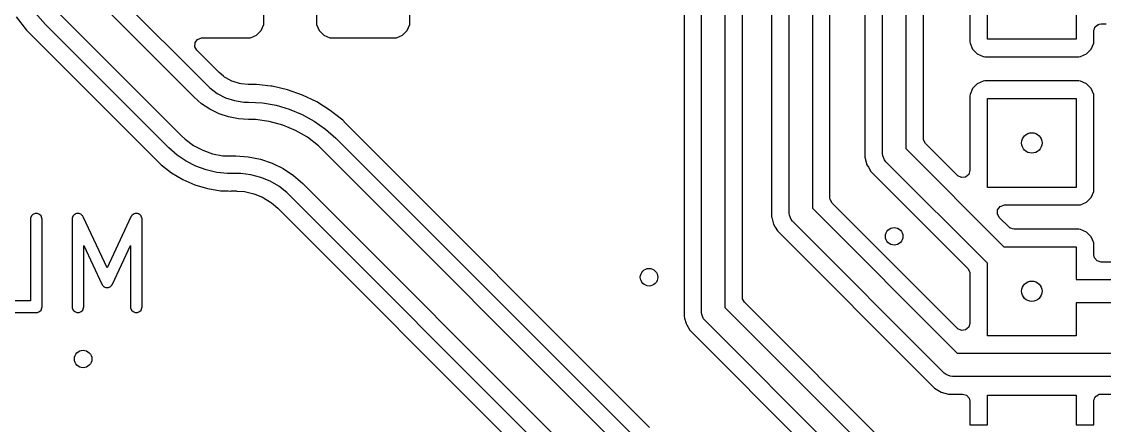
# Model space of a CAD drawing. Extents: x 0.22 to 2.58, y 0.22 to 2.18.
# Drawn here: x 1.372 to 2.102, y 0.904 to 1.176 of the extents above; entities that cross this region are included whole.
import ezdxf

# ---------------------------------------------------------------- set-up
doc = ezdxf.new("R2010")
doc.units = 0
doc.header["$MEASUREMENT"] = 0
doc.layers.add('BLACK', color=7, linetype='CONTINUOUS')

msp = doc.modelspace()

# ---------------------------------------------------------------- linework, layer by layer
at = {"layer": 'BLACK', "linetype": 'CONTINUOUS'}
for p, q in [((1.9685, 1.36614), (1.9685, 1.09066)), ((1.98033, 1.09759), (1.98033, 1.36874)), ((1.95276, 1.0874), (1.95276, 1.36288)), ((1.94093, 1.35596), (1.94093, 1.08481)), ((1.90551, 1.33858), (1.90551, 1.05051)), ((1.91734, 1.05743), (1.91734, 1.34118)), ((1.88976, 1.04724), (1.88976, 1.33532)), ((1.87793, 1.3284), (1.87793, 1.04984)), ((1.85829, 0.9905), (1.85829, 1.30968)), ((1.83071, 0.98031), (1.83071, 1.30383)), ((1.84646, 1.30709), (1.84646, 0.98358)), ((1.81888, 1.2969), (1.81888, 0.98291)), ((1.53545, 1.1754), (1.53545, 1.2498)), ((1.57085, 1.2498), (1.57085, 1.1754)), ((1.63388, 1.1754), (1.63388, 1.2498)), ((2.01171, 1.22625), (2.01171, 1.16272)), ((2.02354, 1.16449), (2.02354, 1.22449)), ((1.41999, 1.21041), (1.49658, 1.13382)), ((1.48823, 1.12546), (1.41164, 1.20206)), ((2.08354, 1.18661), (2.08354, 1.16449)), ((1.36812, 1.17954), (1.3753, 1.17053)), ((1.38806, 1.17445), (1.38106, 1.18228)), ((1.39641, 1.1828), (1.47965, 1.09957)), ((1.3753, 1.17053), (1.37551, 1.17027)), ((1.37551, 1.17027), (1.3795, 1.16628)), ((1.4713, 1.09122), (1.38806, 1.17445)), ((1.38806, 1.17445), (1.38806, 1.17445)), ((1.53042, 1.16724), (1.53355, 1.17036)), ((1.53355, 1.17036), (1.53534, 1.17441)), ((1.53534, 1.17441), (1.53545, 1.1754)), ((1.57085, 1.1754), (1.57085, 1.1754)), ((1.57085, 1.1754), (1.57096, 1.17441)), ((1.57096, 1.17441), (1.57096, 1.17441)), ((1.57096, 1.17441), (1.57275, 1.17036)), ((1.57275, 1.17036), (1.57275, 1.17036)), ((1.57275, 1.17036), (1.57588, 1.16724)), ((1.62885, 1.16724), (1.63198, 1.17036)), ((1.63198, 1.17036), (1.63376, 1.17441)), ((1.63376, 1.17441), (1.63388, 1.1754)), ((2.09537, 1.1699), (2.09547, 1.17024)), ((2.09537, 1.16272), (2.09537, 1.1699)), ((2.09542, 1.1706), (2.09586, 1.17154)), ((2.09547, 1.17024), (2.09542, 1.1706)), ((2.09586, 1.17154), (2.09615, 1.17254)), ((2.09615, 1.17254), (2.09642, 1.17277)), ((2.09642, 1.17277), (2.09657, 1.1731)), ((2.09657, 1.1731), (2.09744, 1.17366)), ((2.09744, 1.17366), (2.09823, 1.17434)), ((2.09823, 1.17434), (2.09864, 1.17443)), ((2.09864, 1.17443), (2.09888, 1.17459)), ((2.09888, 1.17459), (2.10026, 1.17478)), ((2.10026, 1.17478), (2.10371, 1.17478)), ((1.3795, 1.16628), (1.46306, 1.08273)), ((1.48881, 1.15942), (1.48901, 1.16216)), ((1.48901, 1.16216), (1.49066, 1.16436)), ((1.49066, 1.16436), (1.49323, 1.16532)), ((1.49323, 1.16532), (1.49358, 1.16533)), ((1.49358, 1.16533), (1.52539, 1.16533)), ((1.52539, 1.16533), (1.52638, 1.16545)), ((1.52539, 1.16533), (1.52539, 1.16533)), ((1.52539, 1.16533), (1.52539, 1.16533)), ((1.52638, 1.16545), (1.53042, 1.16724)), ((1.52638, 1.16545), (1.52638, 1.16545)), ((1.52638, 1.16545), (1.52638, 1.16545)), ((1.57588, 1.16724), (1.57992, 1.16545)), ((1.57992, 1.16545), (1.58091, 1.16533)), ((1.58091, 1.16533), (1.62381, 1.16533)), ((1.62381, 1.16533), (1.6248, 1.16545)), ((1.62381, 1.16533), (1.62381, 1.16533)), ((1.62381, 1.16533), (1.62381, 1.16533)), ((1.6248, 1.16545), (1.62885, 1.16724)), ((1.6248, 1.16545), (1.6248, 1.16545)), ((1.6248, 1.16545), (1.6248, 1.16545)), ((2.01171, 1.16272), (2.01171, 1.16272)), ((2.01171, 1.16272), (2.01183, 1.16173)), ((2.01183, 1.16173), (2.01183, 1.16173)), ((2.01183, 1.16173), (2.01361, 1.15769)), ((2.08354, 1.16449), (2.02354, 1.16449)), ((2.09347, 1.15769), (2.09526, 1.16173)), ((2.09526, 1.16173), (2.09537, 1.16272)), ((1.49013, 1.157), (1.48881, 1.15942)), ((1.50477, 1.14236), (1.49013, 1.157)), ((2.01361, 1.15769), (2.01361, 1.15769)), ((2.01361, 1.15769), (2.01674, 1.15456)), ((2.01674, 1.15456), (2.02079, 1.15277)), ((2.0863, 1.15277), (2.09034, 1.15456)), ((2.09034, 1.15456), (2.09347, 1.15769)), ((2.02079, 1.15277), (2.02178, 1.15266)), ((2.02178, 1.15266), (2.08531, 1.15266)), ((2.08531, 1.15266), (2.0863, 1.15277)), ((2.08531, 1.15266), (2.08531, 1.15266)), ((2.08531, 1.15266), (2.08531, 1.15266)), ((2.0863, 1.15277), (2.0863, 1.15277)), ((2.0863, 1.15277), (2.0863, 1.15277)), ((1.50513, 1.14203), (1.50477, 1.14236)), ((1.50822, 1.13949), (1.50513, 1.14203)), ((1.49658, 1.13382), (1.49658, 1.13382)), ((1.49658, 1.13382), (1.49658, 1.13382)), ((1.49658, 1.13382), (1.49882, 1.13158)), ((1.50887, 1.13896), (1.50822, 1.13949)), ((1.50967, 1.13843), (1.50887, 1.13896)), ((1.51372, 1.13626), (1.50967, 1.13843)), ((1.51461, 1.1359), (1.51372, 1.13626)), ((1.519, 1.13456), (1.51461, 1.1359)), ((1.51994, 1.13438), (1.519, 1.13456)), ((1.52476, 1.1339), (1.51994, 1.13438)), ((1.52523, 1.13388), (1.52476, 1.1339)), ((1.53034, 1.13388), (1.52523, 1.13388)), ((1.53999, 1.13279), (1.53034, 1.13388)), ((1.53034, 1.13388), (1.53034, 1.13388)), ((1.54097, 1.13268), (1.53999, 1.13279)), ((1.55139, 1.1303), (1.54097, 1.13268)), ((1.54097, 1.13268), (1.54097, 1.13268)), ((1.54097, 1.13268), (1.54097, 1.13268)), ((2.01674, 1.13442), (2.01361, 1.13129)), ((2.02079, 1.1362), (2.01674, 1.13442)), ((2.02178, 1.13632), (2.02079, 1.1362)), ((2.02079, 1.1362), (2.02079, 1.1362)), ((2.08531, 1.13632), (2.02178, 1.13632)), ((2.02178, 1.13632), (2.02178, 1.13632)), ((2.0863, 1.1362), (2.08531, 1.13632)), ((2.09002, 1.13456), (2.0863, 1.1362)), ((2.09034, 1.13442), (2.09002, 1.13456)), ((2.09347, 1.13129), (2.09034, 1.13442)), ((1.48825, 1.12545), (1.48823, 1.12546)), ((1.49334, 1.12098), (1.48825, 1.12545)), ((1.49882, 1.13158), (1.50394, 1.12786)), ((1.50394, 1.12786), (1.50957, 1.12499)), ((1.56149, 1.12677), (1.55139, 1.1303)), ((1.55139, 1.1303), (1.55139, 1.1303)), ((1.57112, 1.12213), (1.56149, 1.12677)), ((2.01183, 1.12724), (2.01171, 1.12625)), ((2.01171, 1.12625), (2.01171, 1.07597)), ((2.01361, 1.13129), (2.01183, 1.12724)), ((2.01183, 1.12724), (2.01183, 1.12724)), ((2.09526, 1.12724), (2.09347, 1.13129)), ((2.09531, 1.12677), (2.09526, 1.12724)), ((2.09526, 1.12724), (2.09526, 1.12724)), ((2.09526, 1.12724), (2.09526, 1.12724)), ((2.09537, 1.12625), (2.09531, 1.12677)), ((2.09537, 1.06272), (2.09537, 1.12625)), ((1.499, 1.1172), (1.49334, 1.12098)), ((1.50957, 1.12499), (1.51559, 1.12304)), ((1.51559, 1.12304), (1.52183, 1.12205)), ((1.52183, 1.12205), (1.52499, 1.12205)), ((1.52499, 1.12205), (1.53433, 1.12152)), ((1.53433, 1.12152), (1.54355, 1.11996)), ((1.54355, 1.11996), (1.55253, 1.11737)), ((1.58018, 1.11644), (1.57112, 1.12213)), ((1.57112, 1.12213), (1.57112, 1.12213)), ((1.57112, 1.12213), (1.57112, 1.12213)), ((2.02354, 1.06449), (2.02354, 1.12449)), ((2.02354, 1.12449), (2.08354, 1.12449)), ((2.08354, 1.12449), (2.08354, 1.06449)), ((1.5051, 1.11419), (1.499, 1.1172)), ((1.51154, 1.11201), (1.5051, 1.11419)), ((1.51821, 1.11068), (1.51154, 1.11201)), ((1.52499, 1.11024), (1.51821, 1.11068)), ((1.55253, 1.11737), (1.56117, 1.11379)), ((1.56117, 1.11379), (1.56936, 1.10927)), ((1.58297, 1.11422), (1.58018, 1.11644)), ((1.58854, 1.10977), (1.58297, 1.11422)), ((1.52969, 1.11024), (1.52499, 1.11024)), ((1.52499, 1.11024), (1.52499, 1.11024)), ((1.52499, 1.11024), (1.52499, 1.11024)), ((1.53899, 1.10901), (1.52969, 1.11024)), ((1.54805, 1.10658), (1.53899, 1.10901)), ((1.55672, 1.10299), (1.54805, 1.10658)), ((1.56936, 1.10927), (1.57698, 1.10385)), ((1.57698, 1.10385), (1.58394, 1.09763)), ((1.59044, 1.10787), (1.58854, 1.10977)), ((1.59045, 1.10786), (1.59044, 1.10787)), ((1.7956, 0.90271), (1.59045, 1.10786)), ((1.47965, 1.09957), (1.47965, 1.09956)), ((1.47965, 1.09956), (1.47966, 1.09956)), ((1.47966, 1.09956), (1.47966, 1.09956)), ((1.47966, 1.09956), (1.48216, 1.09705)), ((1.48216, 1.09705), (1.48785, 1.09284)), ((1.56484, 1.0983), (1.55672, 1.10299)), ((1.57229, 1.09259), (1.56484, 1.0983)), ((1.58394, 1.09763), (1.58396, 1.09762)), ((1.58396, 1.09762), (1.78737, 0.89421)), ((1.98045, 1.09655), (1.98033, 1.09759)), ((1.98176, 1.09413), (1.98045, 1.09655)), ((1.47132, 1.0912), (1.4713, 1.09122)), ((1.47681, 1.08634), (1.47132, 1.0912)), ((1.48785, 1.09284), (1.49412, 1.08953)), ((1.49412, 1.08953), (1.5008, 1.0872)), ((1.5756, 1.08927), (1.57229, 1.09259)), ((1.77902, 0.88586), (1.5756, 1.08927)), ((1.5756, 1.08927), (1.5756, 1.08927)), ((1.5756, 1.08927), (1.5756, 1.08927)), ((1.9685, 1.09066), (2.03468, 1.02449)), ((2.00338, 1.07252), (1.98176, 1.09413)), ((1.46306, 1.08273), (1.46604, 1.07973)), ((1.48289, 1.08219), (1.47681, 1.08634)), ((1.48945, 1.07883), (1.48289, 1.08219)), ((1.5008, 1.0872), (1.50776, 1.08589)), ((1.50776, 1.08589), (1.5113, 1.08577)), ((1.5113, 1.08577), (1.51134, 1.08576)), ((1.51134, 1.08576), (1.51646, 1.08576)), ((1.51646, 1.08576), (1.51646, 1.08576)), ((1.51646, 1.08576), (1.5248, 1.08521)), ((1.5248, 1.08521), (1.533, 1.08358)), ((1.533, 1.08358), (1.54091, 1.08089)), ((1.94093, 1.08481), (1.94227, 1.0798)), ((1.95291, 1.08587), (1.95276, 1.0874)), ((1.95408, 1.08303), (1.95291, 1.08587)), ((1.95506, 1.08183), (1.95408, 1.08303)), ((2.02354, 1.01335), (1.95506, 1.08183)), ((1.46604, 1.07973), (1.46689, 1.07907)), ((1.46689, 1.07907), (1.47304, 1.07428)), ((1.47304, 1.07428), (1.47304, 1.07428)), ((1.47304, 1.07428), (1.47304, 1.07428)), ((1.47304, 1.07428), (1.48066, 1.06975)), ((1.49637, 1.07631), (1.48945, 1.07883)), ((1.50356, 1.07468), (1.49637, 1.07631)), ((1.51089, 1.07396), (1.50356, 1.07468)), ((1.5109, 1.07397), (1.51089, 1.07396)), ((1.51111, 1.07395), (1.5109, 1.07397)), ((1.51646, 1.07395), (1.51111, 1.07395)), ((1.51988, 1.07395), (1.51646, 1.07395)), ((1.51646, 1.07395), (1.51646, 1.07395)), ((1.51646, 1.07395), (1.51646, 1.07395)), ((1.52665, 1.07306), (1.51988, 1.07395)), ((1.54091, 1.08089), (1.54841, 1.0772)), ((1.54841, 1.0772), (1.55536, 1.07256)), ((1.94227, 1.0798), (1.94323, 1.07813)), ((1.94323, 1.07813), (1.94486, 1.0753)), ((1.94486, 1.0753), (1.94486, 1.0753)), ((1.94486, 1.0753), (2.01028, 1.00988)), ((2.01171, 1.07597), (2.01094, 1.07333)), ((1.48066, 1.06975), (1.48879, 1.06621)), ((1.53324, 1.07129), (1.52665, 1.07306)), ((1.53955, 1.06868), (1.53324, 1.07129)), ((1.54546, 1.06526), (1.53955, 1.06868)), ((1.55536, 1.07256), (1.56164, 1.06705)), ((1.56164, 1.06705), (1.56164, 1.06704)), ((1.56164, 1.06704), (1.56164, 1.06704)), ((1.56164, 1.06704), (1.82526, 0.80343)), ((2.00363, 1.07228), (2.00338, 1.07252)), ((2.00614, 1.07114), (2.00363, 1.07228)), ((2.00886, 1.07153), (2.00614, 1.07114)), ((2.01094, 1.07333), (2.00886, 1.07153)), ((1.48879, 1.06621), (1.49729, 1.06371)), ((1.49729, 1.06371), (1.50001, 1.06327)), ((1.50001, 1.06327), (1.50604, 1.0623)), ((1.50604, 1.0623), (1.50604, 1.0623)), ((1.50604, 1.0623), (1.50604, 1.0623)), ((1.50604, 1.0623), (1.50814, 1.06222)), ((1.50814, 1.06222), (1.50841, 1.06221)), ((1.50841, 1.06221), (1.50878, 1.06212)), ((1.50878, 1.06212), (1.51119, 1.06212)), ((1.51119, 1.06212), (1.51128, 1.06211)), ((1.51128, 1.06211), (1.51128, 1.06211)), ((1.51128, 1.06211), (1.51281, 1.06206)), ((1.51281, 1.06206), (1.51312, 1.06209)), ((1.51281, 1.06206), (1.51281, 1.06206)), ((1.51281, 1.06206), (1.51281, 1.06206)), ((1.51281, 1.06206), (1.51281, 1.06206)), ((1.51312, 1.06209), (1.51313, 1.06206)), ((1.51313, 1.06206), (1.51361, 1.06212)), ((1.51361, 1.06212), (1.51413, 1.06212)), ((1.51413, 1.06212), (1.51627, 1.06212)), ((1.51627, 1.06212), (1.51666, 1.0621)), ((1.51666, 1.0621), (1.51718, 1.06206)), ((1.51718, 1.06206), (1.52238, 1.06165)), ((1.52238, 1.06165), (1.52313, 1.06153)), ((1.52313, 1.06153), (1.52853, 1.06024)), ((1.52853, 1.06024), (1.52926, 1.06)), ((1.52926, 1.06), (1.53438, 1.05788)), ((1.55088, 1.06111), (1.54546, 1.06526)), ((1.55329, 1.0587), (1.55088, 1.06111)), ((2.08354, 1.06449), (2.02354, 1.06449)), ((2.09347, 1.05769), (2.09526, 1.06173)), ((2.09526, 1.06173), (2.09537, 1.06272)), ((1.53438, 1.05788), (1.53506, 1.05753)), ((1.53506, 1.05753), (1.53979, 1.05463)), ((1.53979, 1.05463), (1.54041, 1.05418)), ((1.54041, 1.05418), (1.54477, 1.05046)), ((1.55329, 1.05869), (1.55329, 1.0587)), ((1.81691, 0.79508), (1.55329, 1.05869)), ((1.91745, 1.05639), (1.91734, 1.05743)), ((1.91877, 1.05398), (1.91745, 1.05639)), ((1.96249, 1.01026), (1.91877, 1.05398)), ((2.0321, 1.05168), (2.03468, 1.05265)), ((2.03468, 1.05265), (2.03503, 1.05266)), ((2.03503, 1.05266), (2.08531, 1.05266)), ((2.08531, 1.05266), (2.0863, 1.05277)), ((2.08531, 1.05266), (2.08531, 1.05266)), ((2.08531, 1.05266), (2.08531, 1.05266)), ((2.08531, 1.05266), (2.08531, 1.05266)), ((2.0863, 1.05277), (2.09034, 1.05456)), ((2.0863, 1.05277), (2.0863, 1.05277)), ((2.0863, 1.05277), (2.0863, 1.05277)), ((2.09034, 1.05456), (2.09347, 1.05769)), ((1.3785, 1.04526), (1.37791, 1.04384)), ((1.37958, 1.04634), (1.3785, 1.04526)), ((1.381, 1.04693), (1.37958, 1.04634)), ((1.38254, 1.04693), (1.381, 1.04693)), ((1.38396, 1.04634), (1.38254, 1.04693)), ((1.38504, 1.04526), (1.38396, 1.04634)), ((1.38563, 1.04384), (1.38504, 1.04526)), ((1.40653, 1.04511), (1.40629, 1.04447)), ((1.40659, 1.04518), (1.40653, 1.04511)), ((1.40662, 1.04526), (1.40659, 1.04518)), ((1.4071, 1.04574), (1.40662, 1.04526)), ((1.40756, 1.04624), (1.4071, 1.04574)), ((1.40764, 1.04628), (1.40756, 1.04624)), ((1.40771, 1.04634), (1.40764, 1.04628)), ((1.40834, 1.0466), (1.40771, 1.04634)), ((1.40896, 1.04689), (1.40834, 1.0466)), ((1.40904, 1.0469), (1.40896, 1.04689)), ((1.40912, 1.04693), (1.40904, 1.0469)), ((1.40981, 1.04693), (1.40912, 1.04693)), ((1.41049, 1.04696), (1.40981, 1.04693)), ((1.41057, 1.04693), (1.41049, 1.04696)), ((1.41066, 1.04693), (1.41057, 1.04693)), ((1.41129, 1.04667), (1.41066, 1.04693)), ((1.41193, 1.04644), (1.41129, 1.04667)), ((1.412, 1.04638), (1.41193, 1.04644)), ((1.41208, 1.04634), (1.412, 1.04638)), ((1.41256, 1.04586), (1.41208, 1.04634)), ((1.41307, 1.0454), (1.41256, 1.04586)), ((1.41313, 1.04529), (1.41307, 1.0454)), ((1.41317, 1.04526), (1.41313, 1.04529)), ((1.4132, 1.04517), (1.41317, 1.04526)), ((1.41346, 1.04473), (1.4132, 1.04517)), ((1.42958, 1.0102), (1.41346, 1.04473)), ((1.4457, 1.04473), (1.42958, 1.0102)), ((1.44595, 1.04517), (1.4457, 1.04473)), ((1.44599, 1.04526), (1.44595, 1.04517)), ((1.44603, 1.04529), (1.44599, 1.04526)), ((1.44609, 1.0454), (1.44603, 1.04529)), ((1.44659, 1.04586), (1.44609, 1.0454)), ((1.44708, 1.04634), (1.44659, 1.04586)), ((1.44716, 1.04638), (1.44708, 1.04634)), ((1.44722, 1.04644), (1.44716, 1.04638)), ((1.44786, 1.04667), (1.44722, 1.04644)), ((1.44849, 1.04693), (1.44786, 1.04667)), ((1.44858, 1.04693), (1.44849, 1.04693)), ((1.44867, 1.04696), (1.44858, 1.04693)), ((1.44935, 1.04693), (1.44867, 1.04696)), ((1.45003, 1.04693), (1.44935, 1.04693)), ((1.45011, 1.0469), (1.45003, 1.04693)), ((1.4502, 1.04689), (1.45011, 1.0469)), ((1.45082, 1.0466), (1.4502, 1.04689)), ((1.45145, 1.04634), (1.45082, 1.0466)), ((1.45151, 1.04628), (1.45145, 1.04634)), ((1.45159, 1.04624), (1.45151, 1.04628)), ((1.45205, 1.04574), (1.45159, 1.04624)), ((1.45254, 1.04526), (1.45205, 1.04574)), ((1.45257, 1.04518), (1.45254, 1.04526)), ((1.45263, 1.04511), (1.45257, 1.04518)), ((1.45286, 1.04447), (1.45263, 1.04511)), ((1.54477, 1.05046), (1.54505, 1.0502)), ((1.54505, 1.0502), (1.80179, 0.79346)), ((1.87793, 1.04984), (1.87793, 1.04465)), ((1.88992, 1.04571), (1.88976, 1.04724)), ((1.89109, 1.04287), (1.88992, 1.04571)), ((1.90551, 1.05051), (2.00326, 0.95276)), ((2.03026, 1.04674), (2.03045, 1.04948)), ((2.03157, 1.04432), (2.03026, 1.04674)), ((2.03045, 1.04948), (2.0321, 1.05168)), ((1.37791, 1.04384), (1.37783, 1.04307)), ((1.37783, 1.04307), (1.37783, 0.98795)), ((1.38571, 1.04307), (1.38563, 1.04384)), ((1.38571, 0.98401), (1.38571, 1.04307)), ((1.40601, 1.04357), (1.40596, 1.04307)), ((1.40596, 1.04307), (1.40596, 0.98401)), ((1.40602, 1.04372), (1.406, 1.04367)), ((1.406, 1.04367), (1.40601, 1.04357)), ((1.40603, 1.04384), (1.40602, 1.04372)), ((1.40629, 1.04447), (1.40603, 1.04384)), ((1.45312, 1.04384), (1.45286, 1.04447)), ((1.45314, 1.04372), (1.45312, 1.04384)), ((1.45315, 1.04367), (1.45314, 1.04372)), ((1.45315, 1.04357), (1.45315, 1.04367)), ((1.4532, 1.04307), (1.45315, 1.04357)), ((1.4532, 0.98401), (1.4532, 1.04307)), ((1.87793, 1.04465), (1.87802, 1.04432)), ((1.87802, 1.04432), (1.87928, 1.03964)), ((1.87928, 1.03964), (1.88035, 1.03778)), ((1.88035, 1.03778), (1.88187, 1.03515)), ((1.89207, 1.04168), (1.89109, 1.04287)), ((1.99443, 0.93931), (1.89207, 1.04168)), ((2.03815, 1.03775), (2.03157, 1.04432)), ((2.03896, 1.03709), (2.03815, 1.03775)), ((1.88187, 1.03515), (1.88187, 1.03515)), ((1.88187, 1.03515), (1.88187, 1.03515)), ((1.88187, 1.03515), (1.98406, 0.93295)), ((2.03906, 1.03706), (2.03896, 1.03709)), ((2.03926, 1.03692), (2.03906, 1.03706)), ((2.04044, 1.03666), (2.03926, 1.03692)), ((2.0416, 1.03632), (2.04044, 1.03666)), ((2.08531, 1.03632), (2.0416, 1.03632)), ((2.0863, 1.0362), (2.08531, 1.03632)), ((2.08531, 1.03632), (2.08531, 1.03632)), ((2.09034, 1.03442), (2.0863, 1.0362)), ((2.09034, 1.03442), (2.09034, 1.03442)), ((2.09347, 1.03129), (2.09034, 1.03442)), ((2.09526, 1.02724), (2.09347, 1.03129)), ((1.41383, 0.98401), (1.41383, 1.02532)), ((1.41383, 1.02532), (1.42601, 0.99922)), ((1.43315, 0.99922), (1.44533, 1.02532)), ((1.44533, 1.02532), (1.44533, 0.98401)), ((2.03468, 1.02449), (2.08354, 1.02449)), ((2.08354, 1.02449), (2.08354, 1.00236)), ((2.09537, 1.02626), (2.09526, 1.02724)), ((2.09526, 1.02724), (2.09526, 1.02724)), ((2.09526, 1.02724), (2.09526, 1.02724)), ((2.09537, 1.02625), (2.09537, 1.02626)), ((2.09537, 1.01907), (2.09537, 1.02625)), ((2.09537, 1.02625), (2.09537, 1.02625)), ((2.09582, 1.01705), (2.09537, 1.01907)), ((2.09762, 1.01497), (2.09582, 1.01705)), ((2.00338, 0.96937), (1.96249, 1.01026)), ((2.01028, 1.00988), (2.0116, 1.00747)), ((2.02354, 0.96449), (2.02354, 1.01335)), ((2.10026, 1.01419), (2.09762, 1.01497)), ((2.10683, 1.01419), (2.10026, 1.01419)), ((2.0116, 1.00747), (2.01171, 1.00643)), ((2.01171, 1.00643), (2.01171, 0.97282)), ((2.08354, 1.00236), (2.12354, 1.00236)), ((1.42601, 0.99922), (1.42618, 0.99894)), ((1.42618, 0.99894), (1.42621, 0.99885)), ((1.42621, 0.99885), (1.42627, 0.99878)), ((1.42627, 0.99878), (1.4264, 0.99856)), ((1.4264, 0.99856), (1.42684, 0.99815)), ((1.42684, 0.99815), (1.42725, 0.99771)), ((1.42725, 0.99771), (1.42741, 0.99764)), ((1.42741, 0.99764), (1.42754, 0.99752)), ((1.42754, 0.99752), (1.4281, 0.99732)), ((1.4281, 0.99732), (1.42864, 0.99706)), ((1.42864, 0.99706), (1.42882, 0.99706)), ((1.42882, 0.99706), (1.42898, 0.997)), ((1.42898, 0.997), (1.42958, 0.99702)), ((1.42958, 0.99702), (1.43018, 0.997)), ((1.43018, 0.997), (1.43034, 0.99706)), ((1.43034, 0.99706), (1.43051, 0.99706)), ((1.43051, 0.99706), (1.43106, 0.99732)), ((1.43106, 0.99732), (1.43162, 0.99752)), ((1.43162, 0.99752), (1.43175, 0.99764)), ((1.43175, 0.99764), (1.43191, 0.99771)), ((1.43191, 0.99771), (1.43231, 0.99815)), ((1.43231, 0.99815), (1.43275, 0.99856)), ((1.43275, 0.99856), (1.43288, 0.99878)), ((1.43288, 0.99878), (1.43294, 0.99885)), ((1.43294, 0.99885), (1.43298, 0.99894)), ((1.43298, 0.99894), (1.43315, 0.99922)), ((1.37783, 0.98795), (1.35365, 0.98795)), ((1.8584, 0.98946), (1.85829, 0.9905)), ((1.85972, 0.98705), (1.8584, 0.98946)), ((2.10122, 0.74554), (1.85972, 0.98705)), ((2.12354, 0.98661), (2.08354, 0.98661)), ((2.08354, 0.98661), (2.08354, 0.96449)), ((1.35365, 0.98008), (1.38177, 0.98008)), ((1.38177, 0.98008), (1.38254, 0.98015)), ((1.38254, 0.98015), (1.38396, 0.98074)), ((1.38396, 0.98074), (1.38504, 0.98183)), ((1.38504, 0.98183), (1.38563, 0.98325)), ((1.38563, 0.98325), (1.38571, 0.98401)), ((1.38563, 0.98325), (1.38563, 0.98325)), ((1.40596, 0.98401), (1.40603, 0.98325)), ((1.40603, 0.98325), (1.40662, 0.98183)), ((1.40662, 0.98183), (1.40771, 0.98074)), ((1.40771, 0.98074), (1.40912, 0.98015)), ((1.40912, 0.98015), (1.41066, 0.98015)), ((1.41066, 0.98015), (1.41208, 0.98074)), ((1.41208, 0.98074), (1.41317, 0.98183)), ((1.41317, 0.98183), (1.41375, 0.98325)), ((1.41375, 0.98325), (1.41383, 0.98401)), ((1.44533, 0.98401), (1.4454, 0.98325)), ((1.4454, 0.98325), (1.44599, 0.98183)), ((1.44599, 0.98183), (1.44708, 0.98074)), ((1.44708, 0.98074), (1.44849, 0.98015)), ((1.44849, 0.98015), (1.45003, 0.98015)), ((1.45003, 0.98015), (1.45145, 0.98074)), ((1.45145, 0.98074), (1.45254, 0.98183)), ((1.45254, 0.98183), (1.45312, 0.98325)), ((1.45312, 0.98325), (1.4532, 0.98401)), ((1.81888, 0.98291), (1.81888, 0.97772)), ((1.83086, 0.97878), (1.83071, 0.98031)), ((1.84646, 0.98358), (2.09775, 0.73228)), ((1.81888, 0.97772), (1.81923, 0.9764)), ((1.81923, 0.9764), (1.82022, 0.97271)), ((1.82022, 0.97271), (1.82077, 0.97176)), ((1.82077, 0.97176), (1.82281, 0.96822)), ((1.83204, 0.97594), (1.83086, 0.97878)), ((1.83301, 0.97475), (1.83204, 0.97594)), ((2.08892, 0.71884), (1.83301, 0.97475)), ((2.01171, 0.97282), (2.01094, 0.97018)), ((1.82281, 0.96822), (2.08239, 0.70864)), ((2.00363, 0.96913), (2.00338, 0.96937)), ((2.00614, 0.96799), (2.00363, 0.96913)), ((2.00886, 0.96838), (2.00614, 0.96799)), ((2.01094, 0.97018), (2.00886, 0.96838)), ((2.08354, 0.96449), (2.02354, 0.96449)), ((2.00326, 0.95276), (2.19472, 0.95276)), ((1.99563, 0.93833), (1.99443, 0.93931)), ((1.99846, 0.93716), (1.99563, 0.93833)), ((2, 0.93701), (1.99846, 0.93716)), ((2.19146, 0.93701), (2, 0.93701)), ((1.98406, 0.93295), (1.98406, 0.93295)), ((1.98406, 0.93295), (1.98423, 0.93278)), ((1.98423, 0.93278), (1.98423, 0.93278)), ((1.98423, 0.93278), (1.9879, 0.92911)), ((1.9879, 0.92911), (1.99239, 0.92652)), ((1.99239, 0.92652), (1.99741, 0.92518)), ((1.99741, 0.92518), (1.99741, 0.92518)), ((1.99741, 0.92518), (2.00685, 0.92518)), ((2.00685, 0.92518), (2.00949, 0.9244)), ((2.00949, 0.9244), (2.01129, 0.92232)), ((2.01129, 0.92232), (2.01173, 0.9203)), ((2.02354, 0.90433), (2.02354, 0.92449)), ((2.02354, 0.92449), (2.08354, 0.92449)), ((2.08354, 0.92449), (2.08354, 0.90433)), ((2.09535, 0.9203), (2.09545, 0.92064)), ((2.0954, 0.92099), (2.09584, 0.92194)), ((2.09545, 0.92064), (2.0954, 0.92099)), ((2.09584, 0.92194), (2.09613, 0.92293)), ((2.09613, 0.92293), (2.0964, 0.92317)), ((2.0964, 0.92317), (2.09655, 0.92349)), ((2.09655, 0.92349), (2.09742, 0.92405)), ((2.09742, 0.92405), (2.09821, 0.92474)), ((2.09821, 0.92474), (2.09862, 0.92483)), ((2.09862, 0.92483), (2.09886, 0.92498)), ((2.09886, 0.92498), (2.10024, 0.92518)), ((2.10024, 0.92518), (2.10685, 0.92518)), ((2.01173, 0.9203), (2.01173, 0.90433)), ((2.09535, 0.90433), (2.09535, 0.9203)), ((2.01173, 0.90433), (2.02354, 0.90433)), ((2.08354, 0.90433), (2.09535, 0.90433))]:
    msp.add_line(p, q, dxfattribs=at)
at = {"layer": 'BLACK'}
for centre, radius in [((2.05354, 1.09449), 0.00689), ((1.96063, 1.0315), 0.00591), ((1.79528, 1.00394), 0.00591), ((2.05354, 0.99449), 0.00689), ((1.41339, 0.94882), 0.00591)]:
    msp.add_circle(centre, radius, dxfattribs=at)
at = {"layer": 'WHITE'}
for centre, radius in [((2.05354, 1.09449), 0.00689), ((1.96063, 1.0315), 0.00591), ((1.79528, 1.00394), 0.00591), ((2.05354, 0.99449), 0.00689), ((1.41339, 0.94882), 0.00591)]:
    msp.add_circle(centre, radius, dxfattribs=at)

doc.saveas('drawing.dxf')
